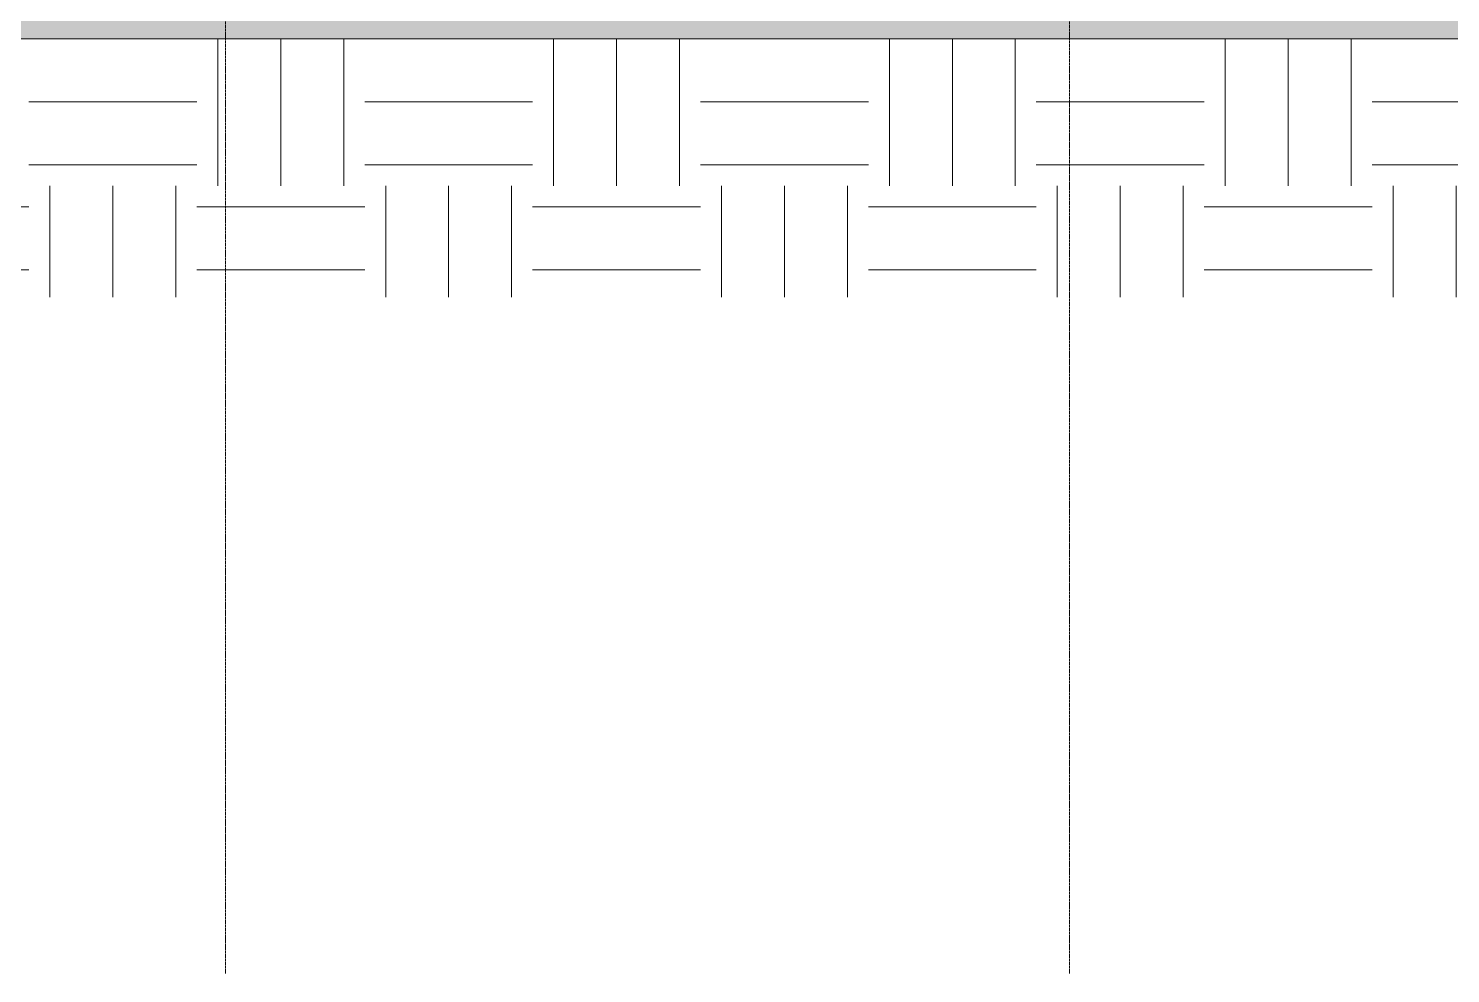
# Model space of a CAD drawing. Header units: inches. Extents: x 21386 to 98546, y -290 to 853.
# Drawn here: x 32138.9 to 32545.5, y -273.2 to -3 of the extents above; entities that cross this region are included whole.
import ezdxf

# ---------------------------------------------------------------- set-up
doc = ezdxf.new("R2010")
doc.units = ezdxf.units.IN
doc.header["$MEASUREMENT"] = 0
doc.linetypes.add('Grid Line 1_2_', pattern=[0.875, 0.5, -0.125, 0.125, -0.125])
for name, color, linetype, lineweight in [('A-FLOR', 192, 'Continuous', 13), ('A-FLOR-PATT', 8, 'Continuous', 25), ('C-TOPO', 7, 'Continuous', 13), ('S-GRID', 1, 'Continuous', 9)]:
    doc.layers.add(name, color=color, linetype=linetype, lineweight=lineweight)

# ---------------------------------------------------------------- blocks, each defined once
blk = doc.blocks.new('Struct_Xcel_Sports Complex_rvt-3-Building Section - North_South looking East _ Fitness Center')
at = {"layer": 'A-FLOR-PATT', "lineweight": 9}
h = blk.add_hatch(dxfattribs=at)
h.set_pattern_fill('FP_45', color=256, style=0, pattern_type=2)
h.set_pattern_definition([(50, (22011.01, 102), (55.0854, -4.8198), [5.76, -63.36]), (355, (22011.01, 102), (-10.6557, 57.7685), [4.608, -50.688]), (100.451, (22015.6, 101.6), (44.4295, 52.9487), [4.895, -53.848]), (46.184, (22011.01, 117.36), (81.9644, -12.712), [8.64, -95.04]), (96.636, (22017.84, 116.3), (71.7815, 74.8124), [7.343, -80.772]), (351.184, (22011.01, 117.36), (71.782, 74.8124), [6.912, -76.032]), (21, (22018.69, 113.52), (45.842, -30.9215), [5.76, -63.36]), (326, (22018.69, 113.52), (18.687, 55.6915), [4.608, -50.688]), (71.451, (22022.51, 110.943), (64.529, 24.77), [4.895, -53.848]), (37.5, (22011.012, 102), (0.9339, 25.5668), [2.534, -47.539, 2.534, -48.922, -50.88]), (37.5, (22011.012, 102), (0.9339, 25.5668), [-101.53, 2.534, -48.346]), (7.5, (22011.012, 102), (20.204, 30.2913), [2.534, -26.803, 2.534, -46.387, -19.392]), (7.5, (22011.012, 102), (20.204, 30.2913), [-78.259, 2.534, -16.858]), (327.5, (21993.885, 102), (40.9978, -1.7324), [2.534, -16.666, 2.534, -57.37, -79.488]), (327.5, (21993.885, 102), (40.9978, -1.7324), [-79.104, 2.534, -76.954]), (317.5, (21986.205, 102), (44.7889, 7.6878), [2.534, -22.426, 2.534, -37.248, -56.448]), (317.5, (21986.205, 102), (44.7889, 7.6878), [-64.742, 2.534, -53.914])])
h.paths.add_polyline_path([(21132.3, -6), (22790.8, -6), (22790.8, 0), (21132.3, 0), (21132.3, -1.69)], flags=0)
at = {"layer": 'A-FLOR', "color": 7}
blk.add_line((21132.3, -6), (22790.8, -6), dxfattribs=at)

msp = doc.modelspace()

# ---------------------------------------------------------------- hatches: boundary and pattern name
at = {"layer": 'C-TOPO', "lineweight": 9}
h = msp.add_hatch(dxfattribs=at)
h.set_pattern_fill('FP_33', color=8, style=0, pattern_type=2)
h.set_pattern_definition([(0, (22011.01, 102), (48, 48), [48, -48]), (0, (22011.01, 120), (48, 48), [48, -48]), (0, (22011.01, 138), (48, 48), [48, -48]), (90, (22017.01, 144), (-48, 48), [48, -48]), (90, (22035.01, 144), (-48, 48), [48, -48]), (90, (22053.01, 144), (-48, 48), [48, -48])])
h.paths.add_polyline_path([(32673.36, -79.83), (33367.75, -79.83), (33367.75, -48), (33354.75, -48), (33354.75, -36), (33359.75, -36), (33359.75, -6), (31701.25, -6), (31701.25, -36), (31706.25, -36), (31706.25, -48), (31693.9, -48), (31693.9, -79.83), (32518.42, -79.83)], flags=0)

# ---------------------------------------------------------------- linework, layer by layer
at = {"layer": 'S-GRID', "linetype": 'Grid Line 1_2_'}
for p, q in [((32195.25, -273.16), (32195.25, 738.66)), ((32195.25, -273.16), (32195.25, 738.66)), ((32436.5, -273.16), (32436.5, 738.66)), ((32436.5, -273.16), (32436.5, 738.66))]:
    msp.add_line(p, q, dxfattribs=at)

# ---------------------------------------------------------------- block references
at = {"color": 170, "lineweight": 5}
msp.add_blockref('Struct_Xcel_Sports Complex_rvt-3-Building Section - North_South looking East _ Fitness Center', (10568.95, 0), dxfattribs=at)

doc.saveas('drawing.dxf')
